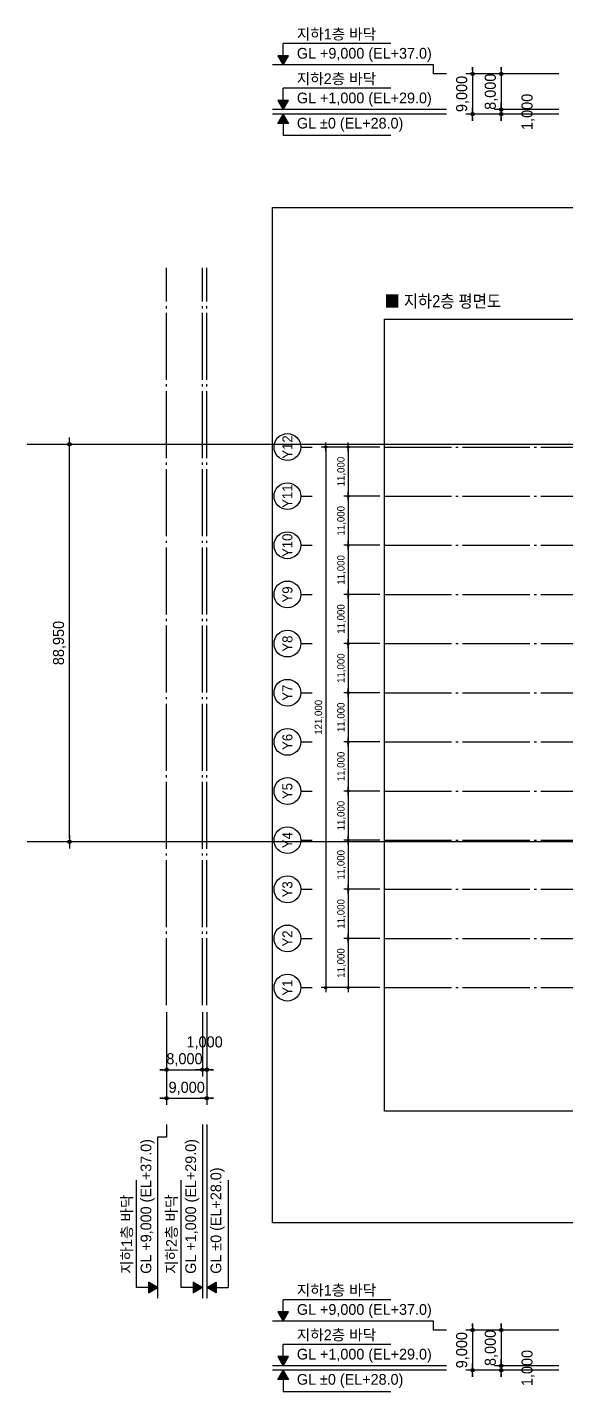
# Model space of a CAD drawing. Header units: millimetres. Extents: x 722866 to 1854783, y 2964952 to 3340562.
# Drawn here: x 722866 to 843221, y 2998641 to 3304039 of the extents above; entities that cross this region are included whole.
import ezdxf
from ezdxf.enums import TextEntityAlignment as Align

# ---------------------------------------------------------------- set-up
doc = ezdxf.new("R2010")
doc.units = ezdxf.units.MM
doc.linetypes.add('CEN', pattern=[35, 30, -2, 1, -2])
doc.linetypes.add('HIDDEN', pattern=[2, 1, -1])
for name, color, linetype in [('4A.TEC CEN', 1, 'CEN'), ('4A.TEC DIM', 7, 'Continuous'), ('4A.TEC TEXT 2', 3, 'Continuous'), ('4A.TEC 심볼', 7, 'Continuous'), ('LEVEL', 7, 'Continuous'), ('SYM', 7, 'Continuous'), ('TEX', 3, 'Continuous'), ('획지선', 8, 'HIDDEN')]:
    doc.layers.add(name, color=color, linetype=linetype)
doc.layers.add('DEFPOINT', color=135, linetype='Continuous', plot=False)
doc.styles.add('GHS', font='malgun.ttf')
doc.styles.add('title', font='H2HDRM.TTF')
doc.styles.add('나눔고딕', font='')
doc.styles.add('울릉도L', font='')
doc.styles.add('휴먼모음T', font='')
doc.styles.get('나눔고딕').set_extended_font_data('Dotum')
doc.styles.get('울릉도L').set_extended_font_data('Dotum')
doc.styles.get('휴먼모음T').set_extended_font_data('MoeumT R')
doc.dimstyles.new('DIM_600(외부치수)', dxfattribs={"dimscale": 400, "dimtxt": 3.3, "dimasz": 1, "dimexe": 2, "dimexo": 2, "dimgap": 1, "dimtad": 1, "dimdec": 0, "dimdsep": 46, "dimlunit": 6, "dimtxsty": '나눔고딕', "dimblk1": 'DIMDOT', "dimblk2": 'DIMDOT', "dimsah": 1, "dimcen": 2.5, "dimdle": 1.5, "dimclrd": 8, "dimclre": 8, "dimclrt": 3, "dimadec": 0, "dimazin": 0, "dimtfac": 1, "dimtdec": 0, "dimtix": 1, "dimtmove": 2, "dimatfit": 3, "dimldrblk": 'DIMDOT', "dimfxl": 1, "dimtvp": 1, "dimtolj": 1, "dimtzin": 0, "dimarcsym": 0})

# ---------------------------------------------------------------- blocks, each defined once
blk = doc.blocks.new('ccs122')
at = {"layer": '4A.TEC 심볼'}
blk.add_line((0, 8), (0, 3), dxfattribs=at)
blk.add_circle((0, 14), 6, dxfattribs=at)
at = {"layer": '4A.TEC TEXT 2', "color": 3, "style": 'GHS'}
blk.add_attdef('NO', text='', height=4.5, dxfattribs=at).set_placement((-0.01, 14.02), align=Align.MIDDLE_CENTER)
blk = doc.blocks.new('DIMDOT')
at = {"color": 0}
blk.add_line((-2, 0), (2, 0), dxfattribs=at)
for radius in [0.5, 0.25]:
    blk.add_circle((0, 0), radius, dxfattribs=at)
blk = doc.blocks.new('*D197')
at = {"layer": '4A.TEC DIM', "color": 8, "lineweight": -2}
for p, q in [((18731, 109699), (10649, 109699)), ((11649, 109199), (11649, 99199)), ((18731, 98699), (10649, 98699))]:
    blk.add_line(p, q, dxfattribs=at)
at = {"layer": 'Defpoints', "color": 0, "lineweight": -3}
for p in [(19731, 109699), (11649, 98699), (19731, 98699)]:
    blk.add_point(p, dxfattribs=at)
at = {"layer": '4A.TEC DIM', "color": 8, "lineweight": -2, "xscale": 500, "yscale": 500, "zscale": 500}
for p, rotation in [((11649, 109699), 90), ((11649, 98699), 270)]:
    blk.add_blockref('DIMDOT', p, dxfattribs=dict(at, rotation=rotation))
at = {"layer": '4A.TEC DIM', "color": 3, "insert": (10164, 104199), "char_height": 1650, "attachment_point": 5, "rotation": 90, "style": '나눔고딕'}
blk.add_mtext('\\A1;11,000', dxfattribs=at)
blk = doc.blocks.new('*D198')
at = {"layer": '4A.TEC DIM', "color": 8, "lineweight": -2}
for p, q in [((18731, 153699), (5636, 153699)), ((6636, 153199), (6636, 33199)), ((18731, 32699), (5636, 32699))]:
    blk.add_line(p, q, dxfattribs=at)
at = {"layer": 'Defpoints', "color": 0, "lineweight": -3}
for p in [(19731, 153699), (6636, 32699), (19731, 32699)]:
    blk.add_point(p, dxfattribs=at)
at = {"layer": '4A.TEC DIM', "color": 8, "lineweight": -2, "xscale": 500, "yscale": 500, "zscale": 500}
for p, rotation in [((6636, 153699), 90), ((6636, 32699), 270)]:
    blk.add_blockref('DIMDOT', p, dxfattribs=dict(at, rotation=rotation))
at = {"layer": '4A.TEC DIM', "color": 3, "insert": (5151, 93199), "char_height": 1650, "attachment_point": 5, "rotation": 90, "style": '나눔고딕'}
blk.add_mtext('\\A1;121,000', dxfattribs=at)
blk = doc.blocks.new('*D199')
at = {"layer": '4A.TEC DIM', "color": 8, "lineweight": -2}
for p, q in [((18731, 43699), (10649, 43699)), ((11649, 43199), (11649, 33199)), ((18731, 32699), (10649, 32699))]:
    blk.add_line(p, q, dxfattribs=at)
at = {"layer": 'Defpoints', "color": 0, "lineweight": -3}
for p in [(19731, 43699), (11649, 32699), (19731, 32699)]:
    blk.add_point(p, dxfattribs=at)
at = {"layer": '4A.TEC DIM', "color": 8, "lineweight": -2, "xscale": 500, "yscale": 500, "zscale": 500}
for p, rotation in [((11649, 43699), 90), ((11649, 32699), 270)]:
    blk.add_blockref('DIMDOT', p, dxfattribs=dict(at, rotation=rotation))
at = {"layer": '4A.TEC DIM', "color": 3, "insert": (10164, 38199), "char_height": 1650, "attachment_point": 5, "rotation": 90, "style": '나눔고딕'}
blk.add_mtext('\\A1;11,000', dxfattribs=at)
blk = doc.blocks.new('*D200')
at = {"layer": '4A.TEC DIM', "color": 8, "lineweight": -2}
for p, q in [((18731, 54699), (10649, 54699)), ((11649, 54199), (11649, 44199)), ((18731, 43699), (10649, 43699))]:
    blk.add_line(p, q, dxfattribs=at)
at = {"layer": 'Defpoints', "color": 0, "lineweight": -3}
for p in [(19731, 54699), (11649, 43699), (19731, 43699)]:
    blk.add_point(p, dxfattribs=at)
at = {"layer": '4A.TEC DIM', "color": 8, "lineweight": -2, "xscale": 500, "yscale": 500, "zscale": 500}
for p, rotation in [((11649, 54699), 90), ((11649, 43699), 270)]:
    blk.add_blockref('DIMDOT', p, dxfattribs=dict(at, rotation=rotation))
at = {"layer": '4A.TEC DIM', "color": 3, "insert": (10164, 49199), "char_height": 1650, "attachment_point": 5, "rotation": 90, "style": '나눔고딕'}
blk.add_mtext('\\A1;11,000', dxfattribs=at)
blk = doc.blocks.new('*D201')
at = {"layer": '4A.TEC DIM', "color": 8, "lineweight": -2}
for p, q in [((18731, 65699), (10649, 65699)), ((11649, 65199), (11649, 55199)), ((18731, 54699), (10649, 54699))]:
    blk.add_line(p, q, dxfattribs=at)
at = {"layer": 'Defpoints', "color": 0, "lineweight": -3}
for p in [(19731, 65699), (11649, 54699), (19731, 54699)]:
    blk.add_point(p, dxfattribs=at)
at = {"layer": '4A.TEC DIM', "color": 8, "lineweight": -2, "xscale": 500, "yscale": 500, "zscale": 500}
for p, rotation in [((11649, 65699), 90), ((11649, 54699), 270)]:
    blk.add_blockref('DIMDOT', p, dxfattribs=dict(at, rotation=rotation))
at = {"layer": '4A.TEC DIM', "color": 3, "insert": (10164, 60199), "char_height": 1650, "attachment_point": 5, "rotation": 90, "style": '나눔고딕'}
blk.add_mtext('\\A1;11,000', dxfattribs=at)
blk = doc.blocks.new('*D202')
at = {"layer": '4A.TEC DIM', "color": 8, "lineweight": -2}
for p, q in [((18731, 76699), (10649, 76699)), ((11649, 76199), (11649, 66199)), ((18731, 65699), (10649, 65699))]:
    blk.add_line(p, q, dxfattribs=at)
at = {"layer": 'Defpoints', "color": 0, "lineweight": -3}
for p in [(19731, 76699), (11649, 65699), (19731, 65699)]:
    blk.add_point(p, dxfattribs=at)
at = {"layer": '4A.TEC DIM', "color": 8, "lineweight": -2, "xscale": 500, "yscale": 500, "zscale": 500}
for p, rotation in [((11649, 76699), 90), ((11649, 65699), 270)]:
    blk.add_blockref('DIMDOT', p, dxfattribs=dict(at, rotation=rotation))
at = {"layer": '4A.TEC DIM', "color": 3, "insert": (10164, 71199), "char_height": 1650, "attachment_point": 5, "rotation": 90, "style": '나눔고딕'}
blk.add_mtext('\\A1;11,000', dxfattribs=at)
blk = doc.blocks.new('*D203')
at = {"layer": '4A.TEC DIM', "color": 8, "lineweight": -2}
for p, q in [((18731, 87699), (10649, 87699)), ((11649, 87199), (11649, 77199)), ((18731, 76699), (10649, 76699))]:
    blk.add_line(p, q, dxfattribs=at)
at = {"layer": 'Defpoints', "color": 0, "lineweight": -3}
for p in [(19731, 87699), (11649, 76699), (19731, 76699)]:
    blk.add_point(p, dxfattribs=at)
at = {"layer": '4A.TEC DIM', "color": 8, "lineweight": -2, "xscale": 500, "yscale": 500, "zscale": 500}
for p, rotation in [((11649, 87699), 90), ((11649, 76699), 270)]:
    blk.add_blockref('DIMDOT', p, dxfattribs=dict(at, rotation=rotation))
at = {"layer": '4A.TEC DIM', "color": 3, "insert": (10164, 82199), "char_height": 1650, "attachment_point": 5, "rotation": 90, "style": '나눔고딕'}
blk.add_mtext('\\A1;11,000', dxfattribs=at)
blk = doc.blocks.new('*D204')
at = {"layer": '4A.TEC DIM', "color": 8, "lineweight": -2}
for p, q in [((18731, 98699), (10649, 98699)), ((11649, 98199), (11649, 88199)), ((18731, 87699), (10649, 87699))]:
    blk.add_line(p, q, dxfattribs=at)
at = {"layer": 'Defpoints', "color": 0, "lineweight": -3}
for p in [(19731, 98699), (11649, 87699), (19731, 87699)]:
    blk.add_point(p, dxfattribs=at)
at = {"layer": '4A.TEC DIM', "color": 8, "lineweight": -2, "xscale": 500, "yscale": 500, "zscale": 500}
for p, rotation in [((11649, 98699), 90), ((11649, 87699), 270)]:
    blk.add_blockref('DIMDOT', p, dxfattribs=dict(at, rotation=rotation))
at = {"layer": '4A.TEC DIM', "color": 3, "insert": (10164, 93199), "char_height": 1650, "attachment_point": 5, "rotation": 90, "style": '나눔고딕'}
blk.add_mtext('\\A1;11,000', dxfattribs=at)
blk = doc.blocks.new('*D214')
at = {"layer": '4A.TEC DIM', "color": 8, "lineweight": -2}
for p, q in [((18731, 120699), (10649, 120699)), ((11649, 120199), (11649, 110199)), ((18731, 109699), (10649, 109699))]:
    blk.add_line(p, q, dxfattribs=at)
at = {"layer": 'Defpoints', "color": 0, "lineweight": -3}
for p in [(19731, 120699), (11649, 109699), (19731, 109699)]:
    blk.add_point(p, dxfattribs=at)
at = {"layer": '4A.TEC DIM', "color": 8, "lineweight": -2, "xscale": 500, "yscale": 500, "zscale": 500}
for p, rotation in [((11649, 120699), 90), ((11649, 109699), 270)]:
    blk.add_blockref('DIMDOT', p, dxfattribs=dict(at, rotation=rotation))
at = {"layer": '4A.TEC DIM', "color": 3, "insert": (10164, 115199), "char_height": 1650, "attachment_point": 5, "rotation": 90, "style": '나눔고딕'}
blk.add_mtext('\\A1;11,000', dxfattribs=at)
blk = doc.blocks.new('*D215')
at = {"layer": '4A.TEC DIM', "color": 8, "lineweight": -2}
for p, q in [((18731, 131699), (10649, 131699)), ((11649, 131199), (11649, 121199)), ((18731, 120699), (10649, 120699))]:
    blk.add_line(p, q, dxfattribs=at)
at = {"layer": 'Defpoints', "color": 0, "lineweight": -3}
for p in [(19731, 131699), (11649, 120699), (19731, 120699)]:
    blk.add_point(p, dxfattribs=at)
at = {"layer": '4A.TEC DIM', "color": 8, "lineweight": -2, "xscale": 500, "yscale": 500, "zscale": 500}
for p, rotation in [((11649, 131699), 90), ((11649, 120699), 270)]:
    blk.add_blockref('DIMDOT', p, dxfattribs=dict(at, rotation=rotation))
at = {"layer": '4A.TEC DIM', "color": 3, "insert": (10164, 126199), "char_height": 1650, "attachment_point": 5, "rotation": 90, "style": '나눔고딕'}
blk.add_mtext('\\A1;11,000', dxfattribs=at)
blk = doc.blocks.new('*D216')
at = {"layer": '4A.TEC DIM', "color": 8, "lineweight": -2}
for p, q in [((18731, 142699), (10649, 142699)), ((11649, 142199), (11649, 132199)), ((18731, 131699), (10649, 131699))]:
    blk.add_line(p, q, dxfattribs=at)
at = {"layer": 'Defpoints', "color": 0, "lineweight": -3}
for p in [(19731, 142699), (11649, 131699), (19731, 131699)]:
    blk.add_point(p, dxfattribs=at)
at = {"layer": '4A.TEC DIM', "color": 8, "lineweight": -2, "xscale": 500, "yscale": 500, "zscale": 500}
for p, rotation in [((11649, 142699), 90), ((11649, 131699), 270)]:
    blk.add_blockref('DIMDOT', p, dxfattribs=dict(at, rotation=rotation))
at = {"layer": '4A.TEC DIM', "color": 3, "insert": (10164, 137199), "char_height": 1650, "attachment_point": 5, "rotation": 90, "style": '나눔고딕'}
blk.add_mtext('\\A1;11,000', dxfattribs=at)
blk = doc.blocks.new('*D217')
at = {"layer": '4A.TEC DIM', "color": 8, "lineweight": -2}
for p, q in [((18731, 153699), (10649, 153699)), ((11649, 153199), (11649, 143199)), ((18731, 142699), (10649, 142699))]:
    blk.add_line(p, q, dxfattribs=at)
at = {"layer": 'Defpoints', "color": 0, "lineweight": -3}
for p in [(19731, 153699), (11649, 142699), (19731, 142699)]:
    blk.add_point(p, dxfattribs=at)
at = {"layer": '4A.TEC DIM', "color": 8, "lineweight": -2, "xscale": 500, "yscale": 500, "zscale": 500}
for p, rotation in [((11649, 153699), 90), ((11649, 142699), 270)]:
    blk.add_blockref('DIMDOT', p, dxfattribs=dict(at, rotation=rotation))
at = {"layer": '4A.TEC DIM', "color": 3, "insert": (10164, 148199), "char_height": 1650, "attachment_point": 5, "rotation": 90, "style": '나눔고딕'}
blk.add_mtext('\\A1;11,000', dxfattribs=at)
blk = doc.blocks.new('anglearrow')
at = {"layer": 'LEVEL'}
blk.add_hatch(color=4, dxfattribs=at).paths.add_polyline_path([(49917, 5497), (49992, 5367), (50067, 5497)])
at = {"layer": 'LEVEL', "color": 4}
blk.add_lwpolyline([(49992, 5367), (50067, 5497), (49917, 5497)], close=True, dxfattribs=at)
blk = doc.blocks.new('*D176')
at = {"layer": '4A.TEC DIM', "color": 8, "lineweight": -2}
for p, q in [((828818, 3286361), (828818, 3287111)), ((841718, 3285611), (827318, 3285611)), ((841718, 3284611), (827318, 3284611)), ((828818, 3285611), (828818, 3284611)), ((828818, 3283861), (828818, 3283111))]:
    blk.add_line(p, q, dxfattribs=at)
at = {"layer": 'Defpoints', "color": 0, "lineweight": -3}
for p in [(828818, 3284611), (843218, 3285611), (843218, 3284611)]:
    blk.add_point(p, dxfattribs=at)
at = {"layer": '4A.TEC DIM', "color": 8, "lineweight": -2, "xscale": 750, "yscale": 750, "zscale": 750}
for p, rotation in [((828818, 3285611), 270), ((828818, 3284611), 90)]:
    blk.add_blockref('DIMDOT', p, dxfattribs=dict(at, rotation=rotation))
at = {"layer": '4A.TEC DIM', "color": 3, "insert": (834811, 3285111), "char_height": 2475, "attachment_point": 5, "rotation": 90, "style": '나눔고딕'}
blk.add_mtext('\\A1;1,000', dxfattribs=at)
blk = doc.blocks.new('*D177')
at = {"layer": '4A.TEC DIM', "color": 8, "lineweight": -2}
for p, q in [((841718, 3293611), (827318, 3293611)), ((828818, 3294361), (828818, 3295111)), ((828818, 3293611), (828818, 3285611)), ((841718, 3285611), (827318, 3285611)), ((828818, 3284861), (828818, 3284111))]:
    blk.add_line(p, q, dxfattribs=at)
at = {"layer": 'Defpoints', "color": 0, "lineweight": -3}
for p in [(843218, 3293611), (828818, 3285611), (843218, 3285611)]:
    blk.add_point(p, dxfattribs=at)
at = {"layer": '4A.TEC DIM', "color": 8, "lineweight": -2, "xscale": 750, "yscale": 750, "zscale": 750}
for p, rotation in [((828818, 3293611), 270), ((828818, 3285611), 90)]:
    blk.add_blockref('DIMDOT', p, dxfattribs=dict(at, rotation=rotation))
at = {"layer": '4A.TEC DIM', "color": 3, "insert": (826591, 3289611), "char_height": 2475, "attachment_point": 5, "rotation": 90, "style": '나눔고딕'}
blk.add_mtext('\\A1;8,000', dxfattribs=at)
blk = doc.blocks.new('*D178')
at = {"layer": '4A.TEC DIM', "color": 8, "lineweight": -2}
for p, q in [((841718, 3293611), (820918, 3293611)), ((822418, 3294361), (822418, 3295111)), ((822418, 3293611), (822418, 3284611)), ((841723, 3284611), (820918, 3284611)), ((822418, 3283861), (822418, 3283111))]:
    blk.add_line(p, q, dxfattribs=at)
at = {"layer": 'Defpoints', "color": 0, "lineweight": -3}
for p in [(843218, 3293611), (822418, 3284611), (843223, 3284611)]:
    blk.add_point(p, dxfattribs=at)
at = {"layer": '4A.TEC DIM', "color": 8, "lineweight": -2, "xscale": 750, "yscale": 750, "zscale": 750}
for p, rotation in [((822418, 3293611), 270), ((822418, 3284611), 90)]:
    blk.add_blockref('DIMDOT', p, dxfattribs=dict(at, rotation=rotation))
at = {"layer": '4A.TEC DIM', "color": 3, "insert": (820191, 3289111), "char_height": 2475, "attachment_point": 5, "rotation": 90, "style": '나눔고딕'}
blk.add_mtext('\\A1;9,000', dxfattribs=at)
blk = doc.blocks.new('*D187')
at = {"layer": '4A.TEC DIM', "color": 8, "lineweight": -2}
for p, q in [((828818, 3005191), (828818, 3005941)), ((841718, 3004441), (827318, 3004441)), ((841718, 3003441), (827318, 3003441)), ((828818, 3004441), (828818, 3003441)), ((828818, 3002691), (828818, 3001941))]:
    blk.add_line(p, q, dxfattribs=at)
at = {"layer": 'Defpoints', "color": 0, "lineweight": -3}
for p in [(828818, 3003441), (843218, 3004441), (843218, 3003441)]:
    blk.add_point(p, dxfattribs=at)
at = {"layer": '4A.TEC DIM', "color": 8, "lineweight": -2, "xscale": 750, "yscale": 750, "zscale": 750}
for p, rotation in [((828818, 3004441), 270), ((828818, 3003441), 90)]:
    blk.add_blockref('DIMDOT', p, dxfattribs=dict(at, rotation=rotation))
at = {"layer": '4A.TEC DIM', "color": 3, "insert": (834811, 3003941), "char_height": 2475, "attachment_point": 5, "rotation": 90, "style": '나눔고딕'}
blk.add_mtext('\\A1;1,000', dxfattribs=at)
blk = doc.blocks.new('*D188')
at = {"layer": '4A.TEC DIM', "color": 8, "lineweight": -2}
for p, q in [((841718, 3012441), (827318, 3012441)), ((828818, 3013191), (828818, 3013941)), ((828818, 3012441), (828818, 3004441)), ((841718, 3004441), (827318, 3004441)), ((828818, 3003691), (828818, 3002941))]:
    blk.add_line(p, q, dxfattribs=at)
at = {"layer": 'Defpoints', "color": 0, "lineweight": -3}
for p in [(843218, 3012441), (828818, 3004441), (843218, 3004441)]:
    blk.add_point(p, dxfattribs=at)
at = {"layer": '4A.TEC DIM', "color": 8, "lineweight": -2, "xscale": 750, "yscale": 750, "zscale": 750}
for p, rotation in [((828818, 3012441), 270), ((828818, 3004441), 90)]:
    blk.add_blockref('DIMDOT', p, dxfattribs=dict(at, rotation=rotation))
at = {"layer": '4A.TEC DIM', "color": 3, "insert": (826591, 3008441), "char_height": 2475, "attachment_point": 5, "rotation": 90, "style": '나눔고딕'}
blk.add_mtext('\\A1;8,000', dxfattribs=at)
blk = doc.blocks.new('*D189')
at = {"layer": '4A.TEC DIM', "color": 8, "lineweight": -2}
for p, q in [((841718, 3012441), (820918, 3012441)), ((822418, 3013191), (822418, 3013941)), ((822418, 3012441), (822418, 3003441)), ((841723, 3003441), (820918, 3003441)), ((822418, 3002691), (822418, 3001941))]:
    blk.add_line(p, q, dxfattribs=at)
at = {"layer": 'Defpoints', "color": 0, "lineweight": -3}
for p in [(843218, 3012441), (822418, 3003441), (843223, 3003441)]:
    blk.add_point(p, dxfattribs=at)
at = {"layer": '4A.TEC DIM', "color": 8, "lineweight": -2, "xscale": 750, "yscale": 750, "zscale": 750}
for p, rotation in [((822418, 3012441), 270), ((822418, 3003441), 90)]:
    blk.add_blockref('DIMDOT', p, dxfattribs=dict(at, rotation=rotation))
at = {"layer": '4A.TEC DIM', "color": 3, "insert": (820191, 3007941), "char_height": 2475, "attachment_point": 5, "rotation": 90, "style": '나눔고딕'}
blk.add_mtext('\\A1;9,000', dxfattribs=at)
blk = doc.blocks.new('*D192')
at = {"layer": '4A.TEC DIM', "color": 8, "lineweight": -2}
for p, q in [((761998, 3083623), (761998, 3069223)), ((762998, 3083623), (762998, 3069223)), ((761248, 3070723), (760498, 3070723)), ((761998, 3070723), (762998, 3070723)), ((763748, 3070723), (764498, 3070723))]:
    blk.add_line(p, q, dxfattribs=at)
at = {"layer": 'Defpoints', "color": 0, "lineweight": -3}
for p in [(761998, 3085123), (762998, 3085123), (762998, 3070723)]:
    blk.add_point(p, dxfattribs=at)
at = {"layer": '4A.TEC DIM', "color": 8, "lineweight": -2, "xscale": 750, "yscale": 750, "zscale": 750}
blk.add_blockref('DIMDOT', (761998, 3070723), dxfattribs=at)
at = {"layer": '4A.TEC DIM', "color": 8, "lineweight": -2, "xscale": 750, "yscale": 750, "zscale": 750, "rotation": 180}
blk.add_blockref('DIMDOT', (762998, 3070723), dxfattribs=at)
at = {"layer": '4A.TEC DIM', "color": 3, "insert": (762498, 3076715), "char_height": 2475, "attachment_point": 5, "style": '나눔고딕'}
blk.add_mtext('\\A1;1,000', dxfattribs=at)
blk = doc.blocks.new('*D193')
at = {"layer": '4A.TEC DIM', "color": 8, "lineweight": -2}
for p, q in [((753998, 3083623), (753998, 3069223)), ((761998, 3083623), (761998, 3069223)), ((753248, 3070723), (752498, 3070723)), ((753998, 3070723), (761998, 3070723)), ((762748, 3070723), (763498, 3070723))]:
    blk.add_line(p, q, dxfattribs=at)
at = {"layer": 'Defpoints', "color": 0, "lineweight": -3}
for p in [(753998, 3085123), (761998, 3085123), (761998, 3070723)]:
    blk.add_point(p, dxfattribs=at)
at = {"layer": '4A.TEC DIM', "color": 8, "lineweight": -2, "xscale": 750, "yscale": 750, "zscale": 750}
blk.add_blockref('DIMDOT', (753998, 3070723), dxfattribs=at)
at = {"layer": '4A.TEC DIM', "color": 8, "lineweight": -2, "xscale": 750, "yscale": 750, "zscale": 750, "rotation": 180}
blk.add_blockref('DIMDOT', (761998, 3070723), dxfattribs=at)
at = {"layer": '4A.TEC DIM', "color": 3, "insert": (757998, 3072950), "char_height": 2475, "attachment_point": 5, "style": '나눔고딕'}
blk.add_mtext('\\A1;8,000', dxfattribs=at)
blk = doc.blocks.new('*D194')
at = {"layer": '4A.TEC DIM', "color": 8, "lineweight": -2}
for p, q in [((753998, 3083623), (753998, 3062823)), ((762998, 3083628), (762998, 3062823)), ((753248, 3064323), (752498, 3064323)), ((753998, 3064323), (762998, 3064323)), ((763748, 3064323), (764498, 3064323))]:
    blk.add_line(p, q, dxfattribs=at)
at = {"layer": 'Defpoints', "color": 0, "lineweight": -3}
for p in [(753998, 3085123), (762998, 3085128), (762998, 3064323)]:
    blk.add_point(p, dxfattribs=at)
at = {"layer": '4A.TEC DIM', "color": 8, "lineweight": -2, "xscale": 750, "yscale": 750, "zscale": 750}
blk.add_blockref('DIMDOT', (753998, 3064323), dxfattribs=at)
at = {"layer": '4A.TEC DIM', "color": 8, "lineweight": -2, "xscale": 750, "yscale": 750, "zscale": 750, "rotation": 180}
blk.add_blockref('DIMDOT', (762998, 3064323), dxfattribs=at)
at = {"layer": '4A.TEC DIM', "color": 3, "insert": (758498, 3066550), "char_height": 2475, "attachment_point": 5, "style": '나눔고딕'}
blk.add_mtext('\\A1;9,000', dxfattribs=at)
blk = doc.blocks.new('*D195')
at = {"layer": '4A.TEC DIM', "color": 8, "lineweight": -2}
for p, q in [((750215, 3210691), (730793, 3210691)), ((732293, 3122491), (732293, 3209941)), ((750467, 3121741), (730793, 3121741))]:
    blk.add_line(p, q, dxfattribs=at)
at = {"layer": 'Defpoints', "color": 0, "lineweight": -3}
for p in [(732293, 3210691), (751715, 3210691), (751967, 3121741)]:
    blk.add_point(p, dxfattribs=at)
at = {"layer": '4A.TEC DIM', "color": 8, "lineweight": -2, "xscale": 750, "yscale": 750, "zscale": 750}
for p, rotation in [((732293, 3210691), 90), ((732293, 3121741), 270)]:
    blk.add_blockref('DIMDOT', p, dxfattribs=dict(at, rotation=rotation))
at = {"layer": '4A.TEC DIM', "color": 3, "insert": (730065, 3166216), "char_height": 2475, "attachment_point": 5, "rotation": 90, "style": '나눔고딕'}
blk.add_mtext('\\A1;88,950', dxfattribs=at)
blk = doc.blocks.new('dwgCE0B')
at = {"layer": '4A.TEC CEN', "color": 250, "ltscale": 500}
for p, q in [((19730.53, 153699.21, 3333.33), (266774.92, 153699.21, 3333.33)), ((19730.53, 142699.21, 3333.33), (266774.92, 142699.21, 3333.33)), ((19730.53, 131699.21, 3333.33), (266774.92, 131699.21, 3333.33)), ((19730.53, 120699.21, 3333.33), (266774.92, 120699.21, 3333.33)), ((19730.53, 109699.21, 3333.33), (266774.92, 109699.21, 3333.33)), ((19730.53, 98699.21, 3333.33), (266774.92, 98699.21, 3333.33)), ((19730.53, 87699.21, 3333.33), (266774.92, 87699.21, 3333.33)), ((19730.53, 76699.21, 3333.33), (266774.92, 76699.21, 3333.33)), ((19730.53, 65699.21, 3333.33), (266774.92, 65699.21, 3333.33)), ((19730.53, 54699.21, 3333.33), (266774.92, 54699.21, 3333.33)), ((19730.53, 43699.21, 3333.33), (266774.92, 43699.21, 3333.33)), ((19730.53, 32699.21, 3333.33), (266774.92, 32699.21, 3333.33))]:
    blk.add_line(p, q, dxfattribs=at)
at = {"layer": '4A.TEC 심볼'}
ref = blk.add_blockref('ccs122', (5067.37, 153699.21, 3333.33), dxfattribs=dict(at, xscale=499.9999977496833, yscale=499.9999977496833, zscale=499.9999977496833, rotation=90))
ref.add_attrib('NO', 'Y12', dxfattribs={"layer": '0', "color": 3, "height": 2250, "rotation": 90, "style": '울릉도L'}).set_placement((-1941.58, 153696.13, 3333.33), align=Align.MIDDLE_CENTER)
ref = blk.add_blockref('ccs122', (5067.37, 142699.21, 3333.33), dxfattribs=dict(at, xscale=499.9999977496833, yscale=499.9999977496833, zscale=499.9999977496833, rotation=90))
ref.add_attrib('NO', 'Y11', dxfattribs={"layer": '0', "color": 3, "height": 2250, "rotation": 90, "style": '울릉도L'}).set_placement((-1941.58, 142696.13, 3333.33), align=Align.MIDDLE_CENTER)
ref = blk.add_blockref('ccs122', (5067.37, 131699.21, 3333.33), dxfattribs=dict(at, xscale=499.9999977496833, yscale=499.9999977496833, zscale=499.9999977496833, rotation=90))
ref.add_attrib('NO', 'Y10', dxfattribs={"layer": '0', "color": 3, "height": 2250, "rotation": 90, "style": '울릉도L'}).set_placement((-1941.58, 131696.13, 3333.33), align=Align.MIDDLE_CENTER)
ref = blk.add_blockref('ccs122', (5067.37, 120699.21, 3333.33), dxfattribs=dict(at, xscale=499.9999977496833, yscale=499.9999977496833, zscale=499.9999977496833, rotation=90))
ref.add_attrib('NO', 'Y9', dxfattribs={"layer": '0', "color": 3, "height": 2250, "rotation": 90, "style": '울릉도L'}).set_placement((-1941.58, 120696.13, 3333.33), align=Align.MIDDLE_CENTER)
ref = blk.add_blockref('ccs122', (5067.37, 109699.21, 3333.33), dxfattribs=dict(at, xscale=499.9999977496833, yscale=499.9999977496833, zscale=499.9999977496833, rotation=90))
ref.add_attrib('NO', 'Y8', dxfattribs={"layer": '0', "color": 3, "height": 2250, "rotation": 90, "style": '울릉도L'}).set_placement((-1941.58, 109696.13, 3333.33), align=Align.MIDDLE_CENTER)
ref = blk.add_blockref('ccs122', (5067.37, 98699.21, 3333.33), dxfattribs=dict(at, xscale=499.9999977496833, yscale=499.9999977496833, zscale=499.9999977496833, rotation=90))
ref.add_attrib('NO', 'Y7', dxfattribs={"layer": '0', "color": 3, "height": 2250, "rotation": 90, "style": '울릉도L'}).set_placement((-1941.58, 98696.13, 3333.33), align=Align.MIDDLE_CENTER)
ref = blk.add_blockref('ccs122', (5067.37, 87699.21, 3333.33), dxfattribs=dict(at, xscale=499.9999977496833, yscale=499.9999977496833, zscale=499.9999977496833, rotation=90))
ref.add_attrib('NO', 'Y6', dxfattribs={"layer": '0', "color": 3, "height": 2250, "rotation": 90, "style": '울릉도L'}).set_placement((-1941.58, 87696.13, 3333.33), align=Align.MIDDLE_CENTER)
ref = blk.add_blockref('ccs122', (5067.37, 76699.21, 3333.33), dxfattribs=dict(at, xscale=499.9999977496833, yscale=499.9999977496833, zscale=499.9999977496833, rotation=90))
ref.add_attrib('NO', 'Y5', dxfattribs={"layer": '0', "color": 3, "height": 2250, "rotation": 90, "style": '울릉도L'}).set_placement((-1941.58, 76696.13, 3333.33), align=Align.MIDDLE_CENTER)
ref = blk.add_blockref('ccs122', (5067.37, 65699.21, 3333.33), dxfattribs=dict(at, xscale=499.9999977496833, yscale=499.9999977496833, zscale=499.9999977496833, rotation=90))
ref.add_attrib('NO', 'Y4', dxfattribs={"layer": '0', "color": 3, "height": 2250, "rotation": 90, "style": '울릉도L'}).set_placement((-1941.58, 65696.13, 3333.33), align=Align.MIDDLE_CENTER)
ref = blk.add_blockref('ccs122', (5067.37, 54699.21, 3333.33), dxfattribs=dict(at, xscale=499.9999977496833, yscale=499.9999977496833, zscale=499.9999977496833, rotation=90))
ref.add_attrib('NO', 'Y3', dxfattribs={"layer": '0', "color": 3, "height": 2250, "rotation": 90, "style": '울릉도L'}).set_placement((-1941.59, 54696.13, 3333.33), align=Align.MIDDLE_CENTER)
ref = blk.add_blockref('ccs122', (5067.37, 43699.21, 3333.33), dxfattribs=dict(at, xscale=499.9999977496833, yscale=499.9999977496833, zscale=499.9999977496833, rotation=90))
ref.add_attrib('NO', 'Y2', dxfattribs={"layer": '0', "color": 3, "height": 2250, "rotation": 90, "style": '울릉도L'}).set_placement((-1941.58, 43696.13, 3333.33), align=Align.MIDDLE_CENTER)
ref = blk.add_blockref('ccs122', (5067.37, 32699.21, 3333.33), dxfattribs=dict(at, xscale=499.9999977496833, yscale=499.9999977496833, zscale=499.9999977496833, rotation=90))
ref.add_attrib('NO', 'Y1', dxfattribs={"layer": '0', "color": 3, "height": 2250, "rotation": 90, "style": '울릉도L'}).set_placement((-1941.59, 32696.13, 3333.33), align=Align.MIDDLE_CENTER)
at = {"layer": '4A.TEC DIM'}
for base, p1, p2, picture, middle in [((6636.23, 32699.21, 3333.33), (19730.53, 153699.21, 3333.33), (19730.52, 32699.21, 3333.33), '*D198', (5151.16, 93199.21, 3333.33)), ((11648.95, 142699.21, 3333.33), (19730.53, 153699.21, 3333.33), (19730.53, 142699.21, 3333.33), '*D217', (10163.88, 148199.21, 3333.33)), ((11648.95, 131699.21, 3333.33), (19730.53, 142699.21, 3333.33), (19730.53, 131699.21, 3333.33), '*D216', (10163.88, 137199.21, 3333.33)), ((11648.95, 120699.21, 3333.33), (19730.53, 131699.21, 3333.33), (19730.53, 120699.21, 3333.33), '*D215', (10163.88, 126199.21, 3333.33)), ((11648.95, 109699.21, 3333.33), (19730.53, 120699.21, 3333.33), (19730.53, 109699.21, 3333.33), '*D214', (10163.88, 115199.21, 3333.33)), ((11648.95, 98699.21, 3333.33), (19730.53, 109699.21, 3333.33), (19730.53, 98699.21, 3333.33), '*D197', (10163.88, 104199.21, 3333.33)), ((11648.95, 87699.21, 3333.33), (19730.53, 98699.21, 3333.33), (19730.53, 87699.21, 3333.33), '*D204', (10163.88, 93199.21, 3333.33)), ((11648.95, 76699.21, 3333.33), (19730.53, 87699.21, 3333.33), (19730.53, 76699.21, 3333.33), '*D203', (10163.88, 82199.21, 3333.33)), ((11648.95, 65699.21, 3333.33), (19730.53, 76699.21, 3333.33), (19730.53, 65699.21, 3333.33), '*D202', (10163.88, 71199.21, 3333.33)), ((11648.95, 54699.21, 3333.33), (19730.53, 65699.21, 3333.33), (19730.52, 54699.21, 3333.33), '*D201', (10163.88, 60199.21, 3333.33)), ((11648.95, 43699.21, 3333.33), (19730.52, 54699.21, 3333.33), (19730.52, 43699.21, 3333.33), '*D200', (10163.87, 49199.21, 3333.33)), ((11648.95, 32699.21, 3333.33), (19730.52, 43699.21, 3333.33), (19730.52, 32699.21, 3333.33), '*D199', (10163.87, 38199.21, 3333.33))]:
    dim = blk.add_linear_dim(base=base, p1=p1, p2=p2, angle=90, dimstyle='DIM_600(외부치수)', override={"dimscale": 500, "dimdec": 1, "dimblk1": 'DIMDOT', "dimblk2": 'DIMDOT'}, dxfattribs=at)
    dim.commit()
    dim.dimension.update_dxf_attribs({"geometry": picture, "text_midpoint": middle})

msp = doc.modelspace()

# ---------------------------------------------------------------- linework, layer by layer
at = {"color": 1}
for p, q in [((1127940.7, 3210691.36), (722865.81, 3210691.36)), ((1127940.7, 3121741.36), (722865.81, 3121741.36))]:
    msp.add_line(p, q, dxfattribs=at)
at = {"layer": '4A.TEC CEN', "color": 8, "ltscale": 500}
for p, q in [((753997.98, 3085127.99), (753997.98, 3250225.19)), ((761997.98, 3085127.99), (761997.98, 3250225.19)), ((762997.98, 3085127.99), (762997.98, 3250225.19))]:
    msp.add_line(p, q, dxfattribs=at)
at = {"layer": 'DEFPOINT'}
for points in [[(777680.73, 3263710.65), (1074725.12, 3263710.65), (1074725.12, 3036441.18), (777680.73, 3036441.18)], [(777680.73, 3263710.65), (1074725.12, 3263710.65), (1074725.12, 3036441.18), (777680.73, 3036441.18)], [(802680.73, 3238710.65), (1049725.12, 3238710.65), (1049725.12, 3061441.18), (802680.73, 3061441.18)]]:
    msp.add_lwpolyline(points, close=True, dxfattribs=at)
at = {"layer": 'SYM', "color": 4}
for p, q in [((804123.87, 3300410.75), (780054.89, 3300410.75)), ((780054.89, 3297689.21), (780054.89, 3300410.75)), ((804123.87, 3290410.75), (780054.89, 3290410.75)), ((780054.89, 3287689.21), (780054.89, 3290410.75)), ((780054.89, 3282532.28), (780054.89, 3279810.75)), ((804123.87, 3279810.75), (780054.89, 3279810.75)), ((747197.98, 3046028.41), (747197.98, 3021959.43)), ((757197.98, 3046028.41), (757197.98, 3021959.43)), ((767797.98, 3046028.41), (767797.98, 3021959.43)), ((749919.52, 3021959.43), (747197.98, 3021959.43)), ((759919.52, 3021959.43), (757197.98, 3021959.43)), ((765076.44, 3021959.43), (767797.98, 3021959.43)), ((804123.87, 3019241.18), (780054.89, 3019241.18)), ((780054.89, 3016519.64), (780054.89, 3019241.18)), ((804123.87, 3009241.18), (780054.89, 3009241.18)), ((780054.89, 3006519.64), (780054.89, 3009241.18)), ((780054.89, 3001362.71), (780054.89, 2998641.18)), ((804123.87, 2998641.18), (780054.89, 2998641.18))]:
    msp.add_line(p, q, dxfattribs=at)
at = {"layer": 'SYM', "color": 2}
for p, q in [((816581.72, 3285610.75), (777654.89, 3285610.75)), ((816581.72, 3284610.75), (777654.89, 3284610.75)), ((761997.98, 3058486.26), (761997.98, 3019559.43)), ((762997.98, 3058486.26), (762997.98, 3019559.43)), ((816581.72, 3004441.18), (777654.89, 3004441.18)), ((816581.72, 3003441.18), (777654.89, 3003441.18))]:
    msp.add_line(p, q, dxfattribs=at)
for points in [[(816581.72, 3293610.75), (813675.23, 3293610.75), (813675.23, 3295610.75), (777654.89, 3295610.75)], [(753997.98, 3058486.26), (753997.98, 3055579.77), (751997.98, 3055579.77), (751997.98, 3019559.43)], [(816581.72, 3012441.18), (813675.23, 3012441.18), (813675.23, 3014441.18), (777654.89, 3014441.18)]]:
    msp.add_lwpolyline(points, dxfattribs=at)

# ---------------------------------------------------------------- block references
at = {"lineweight": -3}
msp.add_blockref('dwgCE0B', (782950.2, 3056392.14, -13333.33), dxfattribs=at)
at = {"layer": 'SYM', "yscale": 16, "zscale": 16}
for p, xscale, rotation in [((-19817.27, 3209732.03), 16, 360), ((-19817.27, 3199732.03), 16, 360), ((-19817.27, 3370489.46), -16, 180), ((837876.69, 2222087.27), 16, 89.99999999999999), ((847876.69, 2222087.27), 16, 89.99999999999999), ((677119.27, 2222087.27), -16, 269.9999999999999), ((-19817.27, 2928562.46), 16, 360), ((-19817.27, 2918562.46), 16, 360), ((-19817.27, 3089319.89), -16, 180)]:
    msp.add_blockref('anglearrow', p, dxfattribs=dict(at, xscale=xscale, rotation=rotation))

# ---------------------------------------------------------------- texts
at = {"layer": 'TEX', "style": '휴먼모음T'}
for s, p in [('지하1층 바닥', (783112.78, 3301325.38)), ('GL +9,000 (EL+37.0)', (783130.39, 3297019.34)), ('지하2층 바닥', (783112.78, 3291325.38)), ('GL +1,000 (EL+29.0)', (783130.39, 3287019.34)), ('GL %%P0 (EL+28.0)', (783130.39, 3281375.93)), ('지하1층 바닥', (783112.78, 3020155.81)), ('GL +9,000 (EL+37.0)', (783130.39, 3015849.77)), ('지하2층 바닥', (783112.78, 3010155.81)), ('GL +1,000 (EL+29.0)', (783130.39, 3005849.77)), ('GL %%P0 (EL+28.0)', (783130.39, 3000206.36))]:
    msp.add_text(s, height=2400, dxfattribs=at).set_placement(p)
for s, p in [('GL +9,000 (EL+37.0)', (750589.39, 3025034.93)), ('GL +1,000 (EL+29.0)', (760589.39, 3025034.93)), ('GL %%P0 (EL+28.0)', (766232.79, 3025034.93)), ('지하1층 바닥', (746283.35, 3025017.32)), ('지하2층 바닥', (756283.35, 3025017.32))]:
    msp.add_text(s, height=2400, rotation=90, dxfattribs=at).set_placement(p)
at = {"layer": '획지선', "color": 3, "linetype": 'ByBlock', "style": 'title', "width": 0.9}
msp.add_text('■ 지하2층 평면도', height=2800, dxfattribs=at).set_placement((802680.73, 3242724.91), align=Align.MIDDLE_LEFT)

# ---------------------------------------------------------------- dimensions: what is measured, and where the dimension line sits
at = {"layer": '4A.TEC DIM'}
for base, p1, p2, angle, picture, middle in [((822418.17, 3284610.75), (843218.17, 3293610.75), (843223.45, 3284610.75), 90, '*D178', (820190.56, 3289110.75)), ((828818.17, 3285610.75), (843218.17, 3293610.75), (843218.17, 3285610.75), 90, '*D177', (826590.56, 3289610.75)), ((732292.56, 3210691.36), (751966.85, 3121741.36, -1100.55), (751715.14, 3210691.36, -10000), 90, '*D195', (730064.94, 3166216.36)), ((762997.98, 3064322.72), (753997.98, 3085122.72), (762997.98, 3085127.99), 180, '*D194', (758497.98, 3066550.33)), ((761997.98, 3070722.72), (753997.98, 3085122.72), (761997.98, 3085122.72), 180, '*D193', (757997.98, 3072950.33)), ((822418.17, 3003441.18), (843218.17, 3012441.18), (843223.45, 3003441.18), 90, '*D189', (820190.56, 3007941.18)), ((828818.17, 3004441.18), (843218.17, 3012441.18), (843218.17, 3004441.18), 90, '*D188', (826590.56, 3008441.18))]:
    dim = msp.add_linear_dim(base=base, p1=p1, p2=p2, angle=angle, dimstyle='DIM_600(외부치수)', override={"dimscale": 750, "dimdec": 1, "dimblk1": 'DIMDOT', "dimblk2": 'DIMDOT'}, dxfattribs=at)
    dim.commit()
    dim.dimension.update_dxf_attribs({"geometry": picture, "text_midpoint": middle})
for base, p1, p2, angle, picture, middle in [((828818.17, 3284610.75), (843218.17, 3285610.75), (843218.17, 3284610.75), 90, '*D176', (834810.61, 3285110.75)), ((762997.98, 3070722.72), (761997.98, 3085122.72), (762997.98, 3085122.72), 180, '*D192', (762497.98, 3076715.15)), ((828818.17, 3003441.18), (843218.17, 3004441.18), (843218.17, 3003441.18), 90, '*D187', (834810.61, 3003941.18))]:
    dim = msp.add_linear_dim(base=base, p1=p1, p2=p2, angle=angle, dimstyle='DIM_600(외부치수)', override={"dimscale": 750, "dimdec": 1, "dimblk1": 'DIMDOT', "dimblk2": 'DIMDOT'}, dxfattribs=at)
    dim.commit()
    dim.dimension.update_dxf_attribs({"geometry": picture, "text_midpoint": middle, "dimtype": 160})

doc.saveas('drawing.dxf')
